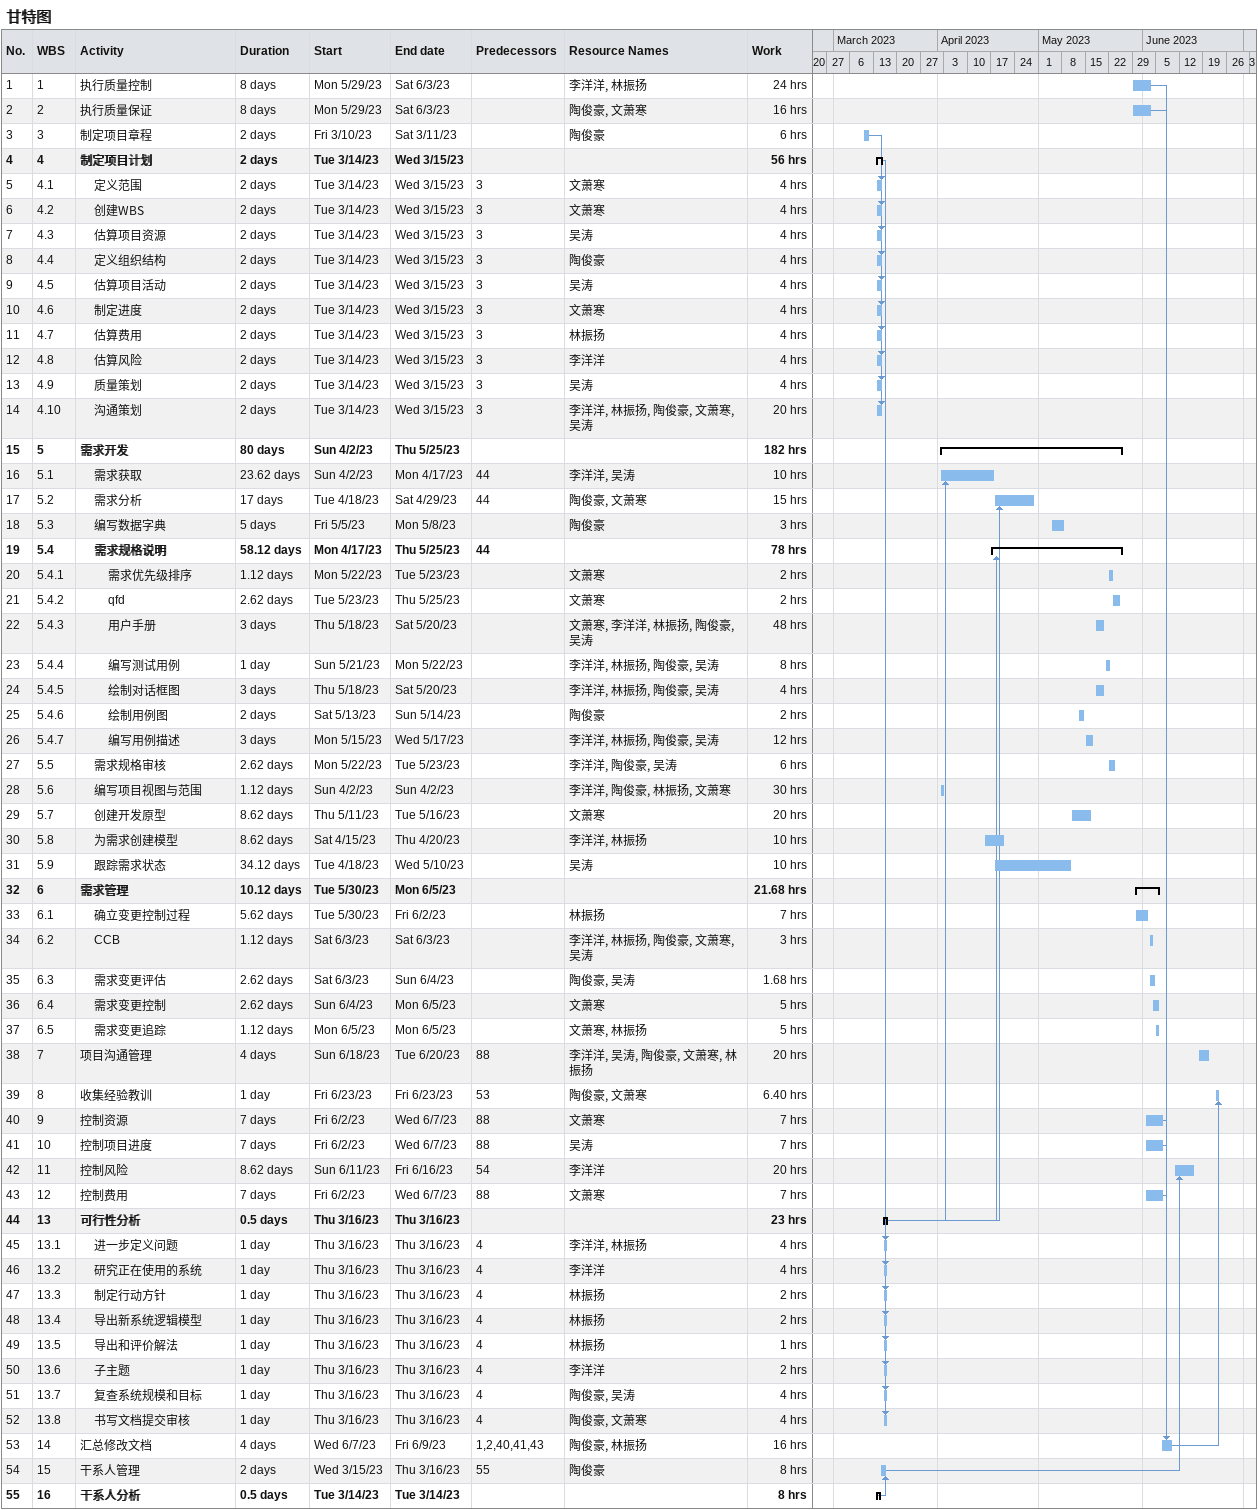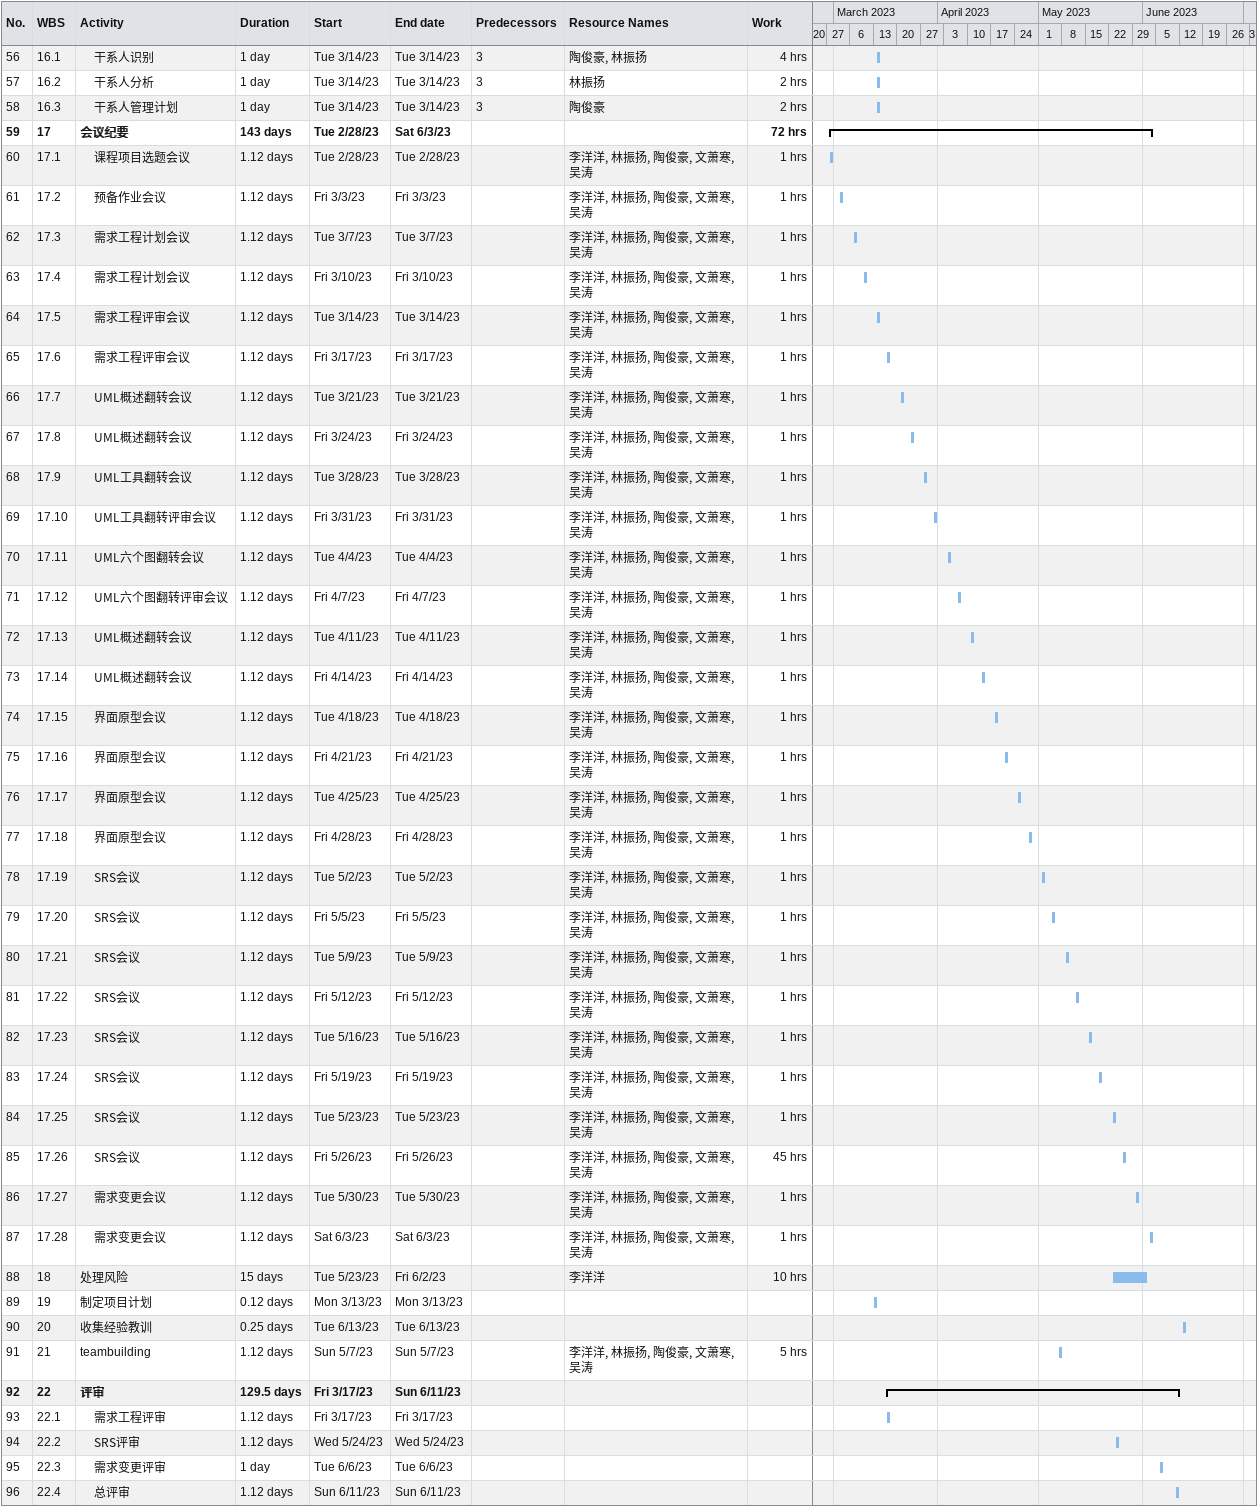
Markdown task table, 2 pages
甘特图

| ID | WBS | Task | Duration | Start | Finish | Predecessors | Resources | Work (h) |
|---|---|---|---|---|---|---|---|---|
| 1 | 1 | 执行质量控制 | 8d | 2023-05-29 | 2023-06-03 |  | 李洋洋, 林振扬 | 24 |
| 2 | 2 | 执行质量保证 | 8d | 2023-05-29 | 2023-06-03 |  | 陶俊豪, 文萧寒 | 16 |
| 3 | 3 | 制定项目章程 | 2d | 2023-03-10 | 2023-03-11 |  | 陶俊豪 | 6 |
| 4 | 4 | **制定项目计划** | 2d | 2023-03-14 | 2023-03-15 |  |  | 56 |
| 5 | 4.1 | 定义范围 | 2d | 2023-03-14 | 2023-03-15 | 3 | 文萧寒 | 4 |
| 6 | 4.2 | 创建WBS | 2d | 2023-03-14 | 2023-03-15 | 3 | 文萧寒 | 4 |
| 7 | 4.3 | 估算项目资源 | 2d | 2023-03-14 | 2023-03-15 | 3 | 吴涛 | 4 |
| 8 | 4.4 | 定义组织结构 | 2d | 2023-03-14 | 2023-03-15 | 3 | 陶俊豪 | 4 |
| 9 | 4.5 | 估算项目活动 | 2d | 2023-03-14 | 2023-03-15 | 3 | 吴涛 | 4 |
| 10 | 4.6 | 制定进度 | 2d | 2023-03-14 | 2023-03-15 | 3 | 文萧寒 | 4 |
| 11 | 4.7 | 估算费用 | 2d | 2023-03-14 | 2023-03-15 | 3 | 林振扬 | 4 |
| 12 | 4.8 | 估算风险 | 2d | 2023-03-14 | 2023-03-15 | 3 | 李洋洋 | 4 |
| 13 | 4.9 | 质量策划 | 2d | 2023-03-14 | 2023-03-15 | 3 | 吴涛 | 4 |
| 14 | 4.10 | 沟通策划 | 2d | 2023-03-14 | 2023-03-15 | 3 | 李洋洋, 林振扬, 陶俊豪, 文萧寒, 吴涛 | 20 |
| 15 | 5 | **需求开发** | 80d | 2023-04-02 | 2023-05-25 |  |  | 182 |
| 16 | 5.1 | 需求获取 | 23.62d | 2023-04-02 | 2023-04-17 | 44 | 李洋洋, 吴涛 | 10 |
| 17 | 5.2 | 需求分析 | 17d | 2023-04-18 | 2023-04-29 | 44 | 陶俊豪, 文萧寒 | 15 |
| 18 | 5.3 | 编写数据字典 | 5d | 2023-05-05 | 2023-05-08 |  | 陶俊豪 | 3 |
| 19 | 5.4 | **需求规格说明** | 58.12d | 2023-04-17 | 2023-05-25 | 44 |  | 78 |
| 20 | 5.4.1 | 需求优先级排序 | 1.12d | 2023-05-22 | 2023-05-23 |  | 文萧寒 | 2 |
| 21 | 5.4.2 | qfd | 2.62d | 2023-05-23 | 2023-05-25 |  | 文萧寒 | 2 |
| 22 | 5.4.3 | 用户手册 | 3d | 2023-05-18 | 2023-05-20 |  | 文萧寒, 李洋洋, 林振扬, 陶俊豪, 吴涛 | 48 |
| 23 | 5.4.4 | 编写测试用例 | 1d | 2023-05-21 | 2023-05-22 |  | 李洋洋, 林振扬, 陶俊豪, 吴涛 | 8 |
| 24 | 5.4.5 | 绘制对话框图 | 3d | 2023-05-18 | 2023-05-20 |  | 李洋洋, 林振扬, 陶俊豪, 吴涛 | 4 |
| 25 | 5.4.6 | 绘制用例图 | 2d | 2023-05-13 | 2023-05-14 |  | 陶俊豪 | 2 |
| 26 | 5.4.7 | 编写用例描述 | 3d | 2023-05-15 | 2023-05-17 |  | 李洋洋, 林振扬, 陶俊豪, 吴涛 | 12 |
| 27 | 5.5 | 需求规格审核 | 2.62d | 2023-05-22 | 2023-05-23 |  | 李洋洋, 陶俊豪, 吴涛 | 6 |
| 28 | 5.6 | 编写项目视图与范围 | 1.12d | 2023-04-02 | 2023-04-02 |  | 李洋洋, 陶俊豪, 林振扬, 文萧寒 | 30 |
| 29 | 5.7 | 创建开发原型 | 8.62d | 2023-05-11 | 2023-05-16 |  | 文萧寒 | 20 |
| 30 | 5.8 | 为需求创建模型 | 8.62d | 2023-04-15 | 2023-04-20 |  | 李洋洋, 林振扬 | 10 |
| 31 | 5.9 | 跟踪需求状态 | 34.12d | 2023-04-18 | 2023-05-10 |  | 吴涛 | 10 |
| 32 | 6 | **需求管理** | 10.12d | 2023-05-30 | 2023-06-05 |  |  | 21.68 |
| 33 | 6.1 | 确立变更控制过程 | 5.62d | 2023-05-30 | 2023-06-02 |  | 林振扬 | 7 |
| 34 | 6.2 | CCB | 1.12d | 2023-06-03 | 2023-06-03 |  | 李洋洋, 林振扬, 陶俊豪, 文萧寒, 吴涛 | 3 |
| 35 | 6.3 | 需求变更评估 | 2.62d | 2023-06-03 | 2023-06-04 |  | 陶俊豪, 吴涛 | 1.68 |
| 36 | 6.4 | 需求变更控制 | 2.62d | 2023-06-04 | 2023-06-05 |  | 文萧寒 | 5 |
| 37 | 6.5 | 需求变更追踪 | 1.12d | 2023-06-05 | 2023-06-05 |  | 文萧寒, 林振扬 | 5 |
| 38 | 7 | 项目沟通管理 | 4d | 2023-06-18 | 2023-06-20 | 88 | 李洋洋, 吴涛, 陶俊豪, 文萧寒, 林振扬 | 20 |
| 39 | 8 | 收集经验教训 | 1d | 2023-06-23 | 2023-06-23 | 53 | 陶俊豪, 文萧寒 | 6.40 |
| 40 | 9 | 控制资源 | 7d | 2023-06-02 | 2023-06-07 | 88 | 文萧寒 | 7 |
| 41 | 10 | 控制项目进度 | 7d | 2023-06-02 | 2023-06-07 | 88 | 吴涛 | 7 |
| 42 | 11 | 控制风险 | 8.62d | 2023-06-11 | 2023-06-16 | 54 | 李洋洋 | 20 |
| 43 | 12 | 控制费用 | 7d | 2023-06-02 | 2023-06-07 | 88 | 文萧寒 | 7 |
| 44 | 13 | **可行性分析** | 0.5d | 2023-03-16 | 2023-03-16 |  |  | 23 |
| 45 | 13.1 | 进一步定义问题 | 1d | 2023-03-16 | 2023-03-16 | 4 | 李洋洋, 林振扬 | 4 |
| 46 | 13.2 | 研究正在使用的系统 | 1d | 2023-03-16 | 2023-03-16 | 4 | 李洋洋 | 4 |
| 47 | 13.3 | 制定行动方针 | 1d | 2023-03-16 | 2023-03-16 | 4 | 林振扬 | 2 |
| 48 | 13.4 | 导出新系统逻辑模型 | 1d | 2023-03-16 | 2023-03-16 | 4 | 林振扬 | 2 |
| 49 | 13.5 | 导出和评价解法 | 1d | 2023-03-16 | 2023-03-16 | 4 | 林振扬 | 1 |
| 50 | 13.6 | 子主题 | 1d | 2023-03-16 | 2023-03-16 | 4 | 李洋洋 | 2 |
| 51 | 13.7 | 复查系统规模和目标 | 1d | 2023-03-16 | 2023-03-16 | 4 | 陶俊豪, 吴涛 | 4 |
| 52 | 13.8 | 书写文档提交审核 | 1d | 2023-03-16 | 2023-03-16 | 4 | 陶俊豪, 文萧寒 | 4 |
| 53 | 14 | 汇总修改文档 | 4d | 2023-06-07 | 2023-06-09 | 1, 2, 40, 41, 43 | 陶俊豪, 林振扬 | 16 |
| 54 | 15 | 干系人管理 | 2d | 2023-03-15 | 2023-03-16 | 55 | 陶俊豪 | 8 |
| 55 | 16 | **干系人分析** | 0.5d | 2023-03-14 | 2023-03-14 |  |  | 8 |
| 56 | 16.1 | 干系人识别 | 1d | 2023-03-14 | 2023-03-14 | 3 | 陶俊豪, 林振扬 | 4 |
| 57 | 16.2 | 干系人分析 | 1d | 2023-03-14 | 2023-03-14 | 3 | 林振扬 | 2 |
| 58 | 16.3 | 干系人管理计划 | 1d | 2023-03-14 | 2023-03-14 | 3 | 陶俊豪 | 2 |
| 59 | 17 | **会议纪要** | 143d | 2023-02-28 | 2023-06-03 |  |  | 72 |
| 60 | 17.1 | 课程项目选题会议 | 1.12d | 2023-02-28 | 2023-02-28 |  | 李洋洋, 林振扬, 陶俊豪, 文萧寒, 吴涛 | 1 |
| 61 | 17.2 | 预备作业会议 | 1.12d | 2023-03-03 | 2023-03-03 |  | 李洋洋, 林振扬, 陶俊豪, 文萧寒, 吴涛 | 1 |
| 62 | 17.3 | 需求工程计划会议 | 1.12d | 2023-03-07 | 2023-03-07 |  | 李洋洋, 林振扬, 陶俊豪, 文萧寒, 吴涛 | 1 |
| 63 | 17.4 | 需求工程计划会议 | 1.12d | 2023-03-10 | 2023-03-10 |  | 李洋洋, 林振扬, 陶俊豪, 文萧寒, 吴涛 | 1 |
| 64 | 17.5 | 需求工程评审会议 | 1.12d | 2023-03-14 | 2023-03-14 |  | 李洋洋, 林振扬, 陶俊豪, 文萧寒, 吴涛 | 1 |
| 65 | 17.6 | 需求工程评审会议 | 1.12d | 2023-03-17 | 2023-03-17 |  | 李洋洋, 林振扬, 陶俊豪, 文萧寒, 吴涛 | 1 |
| 66 | 17.7 | UML概述翻转会议 | 1.12d | 2023-03-21 | 2023-03-21 |  | 李洋洋, 林振扬, 陶俊豪, 文萧寒, 吴涛 | 1 |
| 67 | 17.8 | UML概述翻转会议 | 1.12d | 2023-03-24 | 2023-03-24 |  | 李洋洋, 林振扬, 陶俊豪, 文萧寒, 吴涛 | 1 |
| 68 | 17.9 | UML工具翻转会议 | 1.12d | 2023-03-28 | 2023-03-28 |  | 李洋洋, 林振扬, 陶俊豪, 文萧寒, 吴涛 | 1 |
| 69 | 17.10 | UML工具翻转评审会议 | 1.12d | 2023-03-31 | 2023-03-31 |  | 李洋洋, 林振扬, 陶俊豪, 文萧寒, 吴涛 | 1 |
| 70 | 17.11 | UML六个图翻转会议 | 1.12d | 2023-04-04 | 2023-04-04 |  | 李洋洋, 林振扬, 陶俊豪, 文萧寒, 吴涛 | 1 |
| 71 | 17.12 | UML六个图翻转评审会议 | 1.12d | 2023-04-07 | 2023-04-07 |  | 李洋洋, 林振扬, 陶俊豪, 文萧寒, 吴涛 | 1 |
| 72 | 17.13 | UML概述翻转会议 | 1.12d | 2023-04-11 | 2023-04-11 |  | 李洋洋, 林振扬, 陶俊豪, 文萧寒, 吴涛 | 1 |
| 73 | 17.14 | UML概述翻转会议 | 1.12d | 2023-04-14 | 2023-04-14 |  | 李洋洋, 林振扬, 陶俊豪, 文萧寒, 吴涛 | 1 |
| 74 | 17.15 | 界面原型会议 | 1.12d | 2023-04-18 | 2023-04-18 |  | 李洋洋, 林振扬, 陶俊豪, 文萧寒, 吴涛 | 1 |
| 75 | 17.16 | 界面原型会议 | 1.12d | 2023-04-21 | 2023-04-21 |  | 李洋洋, 林振扬, 陶俊豪, 文萧寒, 吴涛 | 1 |
| 76 | 17.17 | 界面原型会议 | 1.12d | 2023-04-25 | 2023-04-25 |  | 李洋洋, 林振扬, 陶俊豪, 文萧寒, 吴涛 | 1 |
| 77 | 17.18 | 界面原型会议 | 1.12d | 2023-04-28 | 2023-04-28 |  | 李洋洋, 林振扬, 陶俊豪, 文萧寒, 吴涛 | 1 |
| 78 | 17.19 | SRS会议 | 1.12d | 2023-05-02 | 2023-05-02 |  | 李洋洋, 林振扬, 陶俊豪, 文萧寒, 吴涛 | 1 |
| 79 | 17.20 | SRS会议 | 1.12d | 2023-05-05 | 2023-05-05 |  | 李洋洋, 林振扬, 陶俊豪, 文萧寒, 吴涛 | 1 |
| 80 | 17.21 | SRS会议 | 1.12d | 2023-05-09 | 2023-05-09 |  | 李洋洋, 林振扬, 陶俊豪, 文萧寒, 吴涛 | 1 |
| 81 | 17.22 | SRS会议 | 1.12d | 2023-05-12 | 2023-05-12 |  | 李洋洋, 林振扬, 陶俊豪, 文萧寒, 吴涛 | 1 |
| 82 | 17.23 | SRS会议 | 1.12d | 2023-05-16 | 2023-05-16 |  | 李洋洋, 林振扬, 陶俊豪, 文萧寒, 吴涛 | 1 |
| 83 | 17.24 | SRS会议 | 1.12d | 2023-05-19 | 2023-05-19 |  | 李洋洋, 林振扬, 陶俊豪, 文萧寒, 吴涛 | 1 |
| 84 | 17.25 | SRS会议 | 1.12d | 2023-05-23 | 2023-05-23 |  | 李洋洋, 林振扬, 陶俊豪, 文萧寒, 吴涛 | 1 |
| 85 | 17.26 | SRS会议 | 1.12d | 2023-05-26 | 2023-05-26 |  | 李洋洋, 林振扬, 陶俊豪, 文萧寒, 吴涛 | 45 |
| 86 | 17.27 | 需求变更会议 | 1.12d | 2023-05-30 | 2023-05-30 |  | 李洋洋, 林振扬, 陶俊豪, 文萧寒, 吴涛 | 1 |
| 87 | 17.28 | 需求变更会议 | 1.12d | 2023-06-03 | 2023-06-03 |  | 李洋洋, 林振扬, 陶俊豪, 文萧寒, 吴涛 | 1 |
| 88 | 18 | 处理风险 | 15d | 2023-05-23 | 2023-06-02 |  | 李洋洋 | 10 |
| 89 | 19 | 制定项目计划 | 0.12d | 2023-03-13 | 2023-03-13 |  |  |  |
| 90 | 20 | 收集经验教训 | 0.25d | 2023-06-13 | 2023-06-13 |  |  |  |
| 91 | 21 | teambuilding | 1.12d | 2023-05-07 | 2023-05-07 |  | 李洋洋, 林振扬, 陶俊豪, 文萧寒, 吴涛 | 5 |
| 92 | 22 | **评审** | 129.5d | 2023-03-17 | 2023-06-11 |  |  |  |
| 93 | 22.1 | 需求工程评审 | 1.12d | 2023-03-17 | 2023-03-17 |  |  |  |
| 94 | 22.2 | SRS评审 | 1.12d | 2023-05-24 | 2023-05-24 |  |  |  |
| 95 | 22.3 | 需求变更评审 | 1d | 2023-06-06 | 2023-06-06 |  |  |  |
| 96 | 22.4 | 总评审 | 1.12d | 2023-06-11 | 2023-06-11 |  |  |  |
